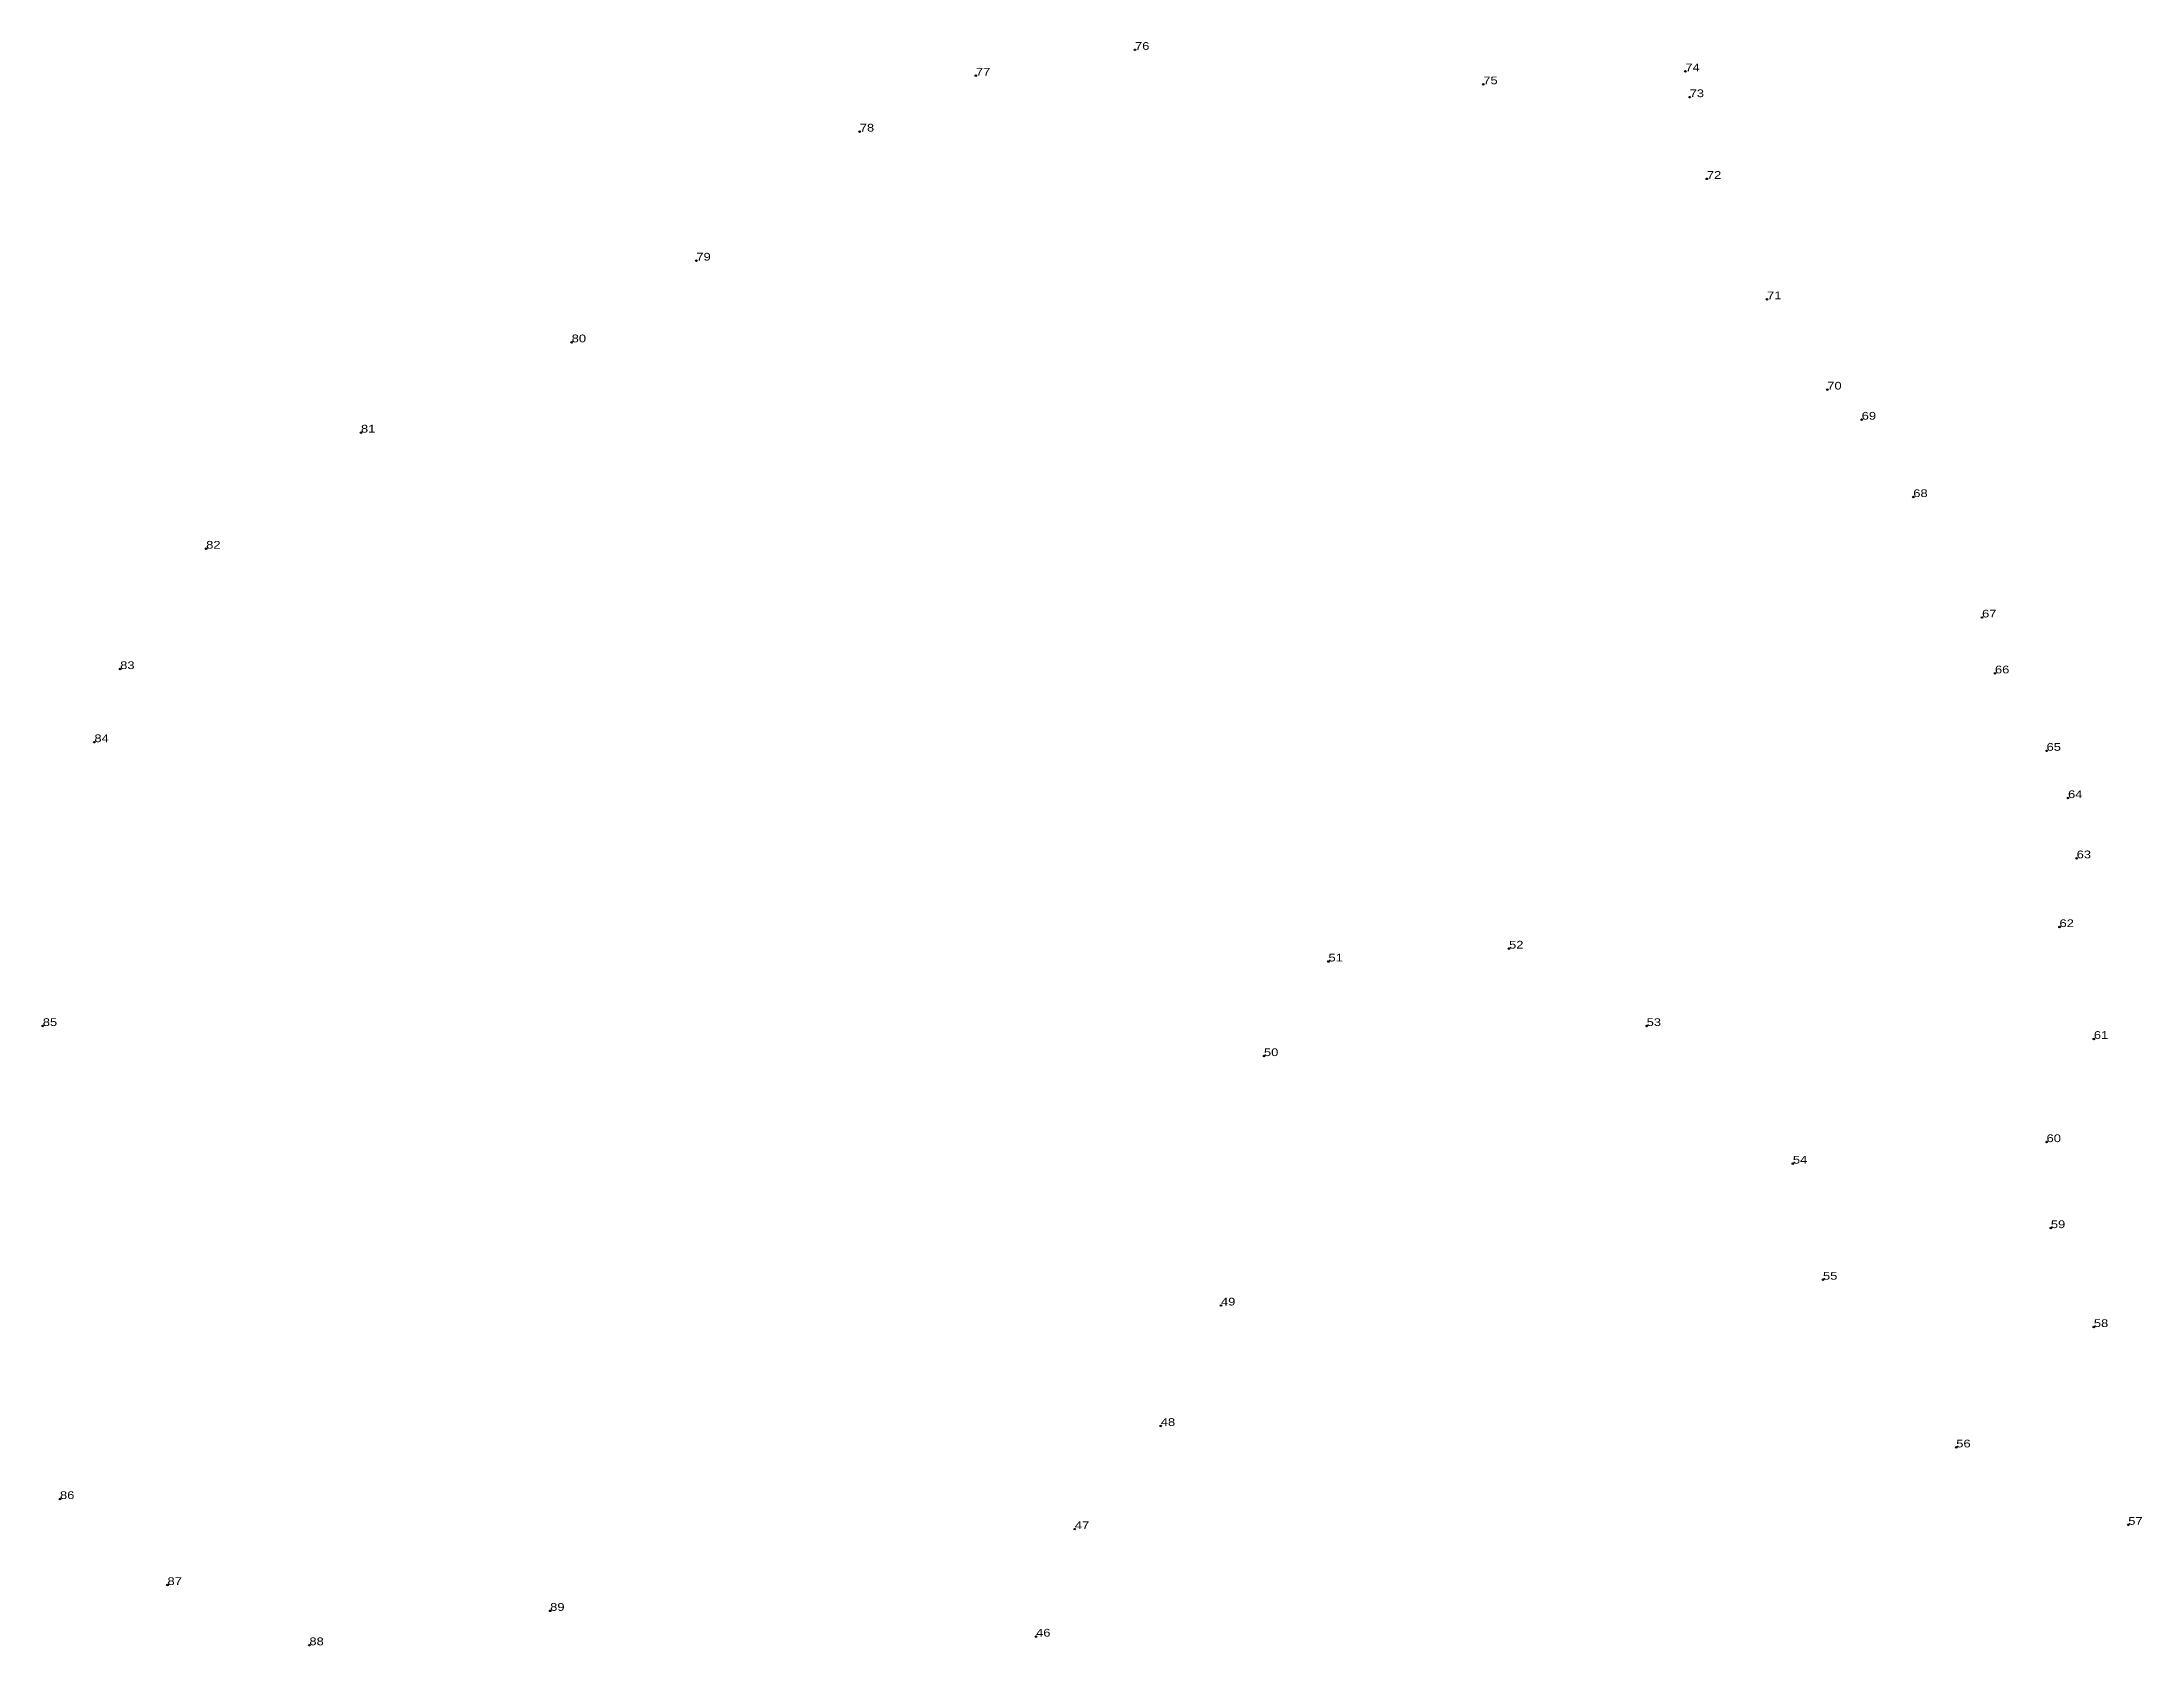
# Model space of a CAD drawing. Header units: metres. Extents: x 538178 to 538772, y 1840518 to 1841313.
# Drawn here: x 538270.8 to 538759.2, y 1840939.8 to 1841312.8 of the extents above; entities that cross this region are included whole.
import ezdxf

# ---------------------------------------------------------------- set-up
doc = ezdxf.new("R2010")
doc.units = ezdxf.units.M
doc.header["$LTSCALE"] = 0.72
doc.header["$PDMODE"] = 32
doc.header["$PDSIZE"] = 0.36
doc.layers.add('12', color=7, linetype='Continuous')
doc.layers.add('7', color=7, linetype='Continuous')

msp = doc.modelspace()

# ---------------------------------------------------------------- linework, layer by layer
at = {"layer": '7'}
for p in [(538525, 1841311), (538488, 1841305), (538606, 1841303), (538653, 1841306), (538654, 1841300), (538461, 1841292), (538658, 1841281), (538423, 1841262), (538672, 1841253), (538394, 1841243), (538686, 1841232), (538694, 1841225), (538345, 1841222), (538706, 1841207), (538309, 1841195), (538722, 1841179), (538289, 1841167), (538725, 1841166), (538283, 1841150), (538737, 1841148), (538742, 1841137), (538744, 1841123), (538740, 1841107), (538612, 1841102), (538570, 1841099), (538271, 1841084), (538644, 1841084), (538748, 1841081), (538555, 1841077), (538737, 1841057), (538678, 1841052), (538738, 1841037), (538685, 1841025), (538545, 1841019), (538748, 1841014), (538531, 1840991), (538716, 1840986), (538275, 1840974), (538511, 1840967), (538756, 1840968), (538300, 1840954), (538389, 1840948), (538502, 1840942), (538333, 1840940)]:
    msp.add_point(p, dxfattribs=at)

# ---------------------------------------------------------------- texts
at = {"layer": '12', "width": 1.25}
for s, p in [('76', (538525, 1841311)), ('74', (538653, 1841306)), ('77', (538488, 1841305)), ('75', (538606, 1841303)), ('73', (538654, 1841300)), ('78', (538461, 1841292)), ('72', (538658, 1841281)), ('79', (538423, 1841262)), ('71', (538672, 1841253)), ('80', (538394, 1841243)), ('70', (538686, 1841232)), ('69', (538694, 1841225)), ('81', (538345, 1841222)), ('68', (538706, 1841207)), ('82', (538309, 1841195)), ('67', (538722, 1841179)), ('83', (538289, 1841167)), ('66', (538725, 1841166)), ('84', (538283, 1841150)), ('65', (538737, 1841148)), ('64', (538742, 1841137)), ('63', (538744, 1841123)), ('62', (538740, 1841107)), ('52', (538612, 1841102)), ('51', (538570, 1841099)), ('85', (538271, 1841084)), ('53', (538644, 1841084)), ('61', (538748, 1841081)), ('50', (538555, 1841077)), ('60', (538737, 1841057)), ('54', (538678, 1841052)), ('59', (538738, 1841037)), ('55', (538685, 1841025)), ('49', (538545, 1841019)), ('58', (538748, 1841014)), ('48', (538531, 1840991)), ('56', (538716, 1840986)), ('86', (538275, 1840974)), ('47', (538511, 1840967)), ('57', (538756, 1840968)), ('87', (538300, 1840954)), ('89', (538389, 1840948)), ('88', (538333, 1840940)), ('46', (538502, 1840942))]:
    msp.add_text(s, height=1.8, dxfattribs=at).set_placement(p)

doc.saveas('drawing.dxf')
